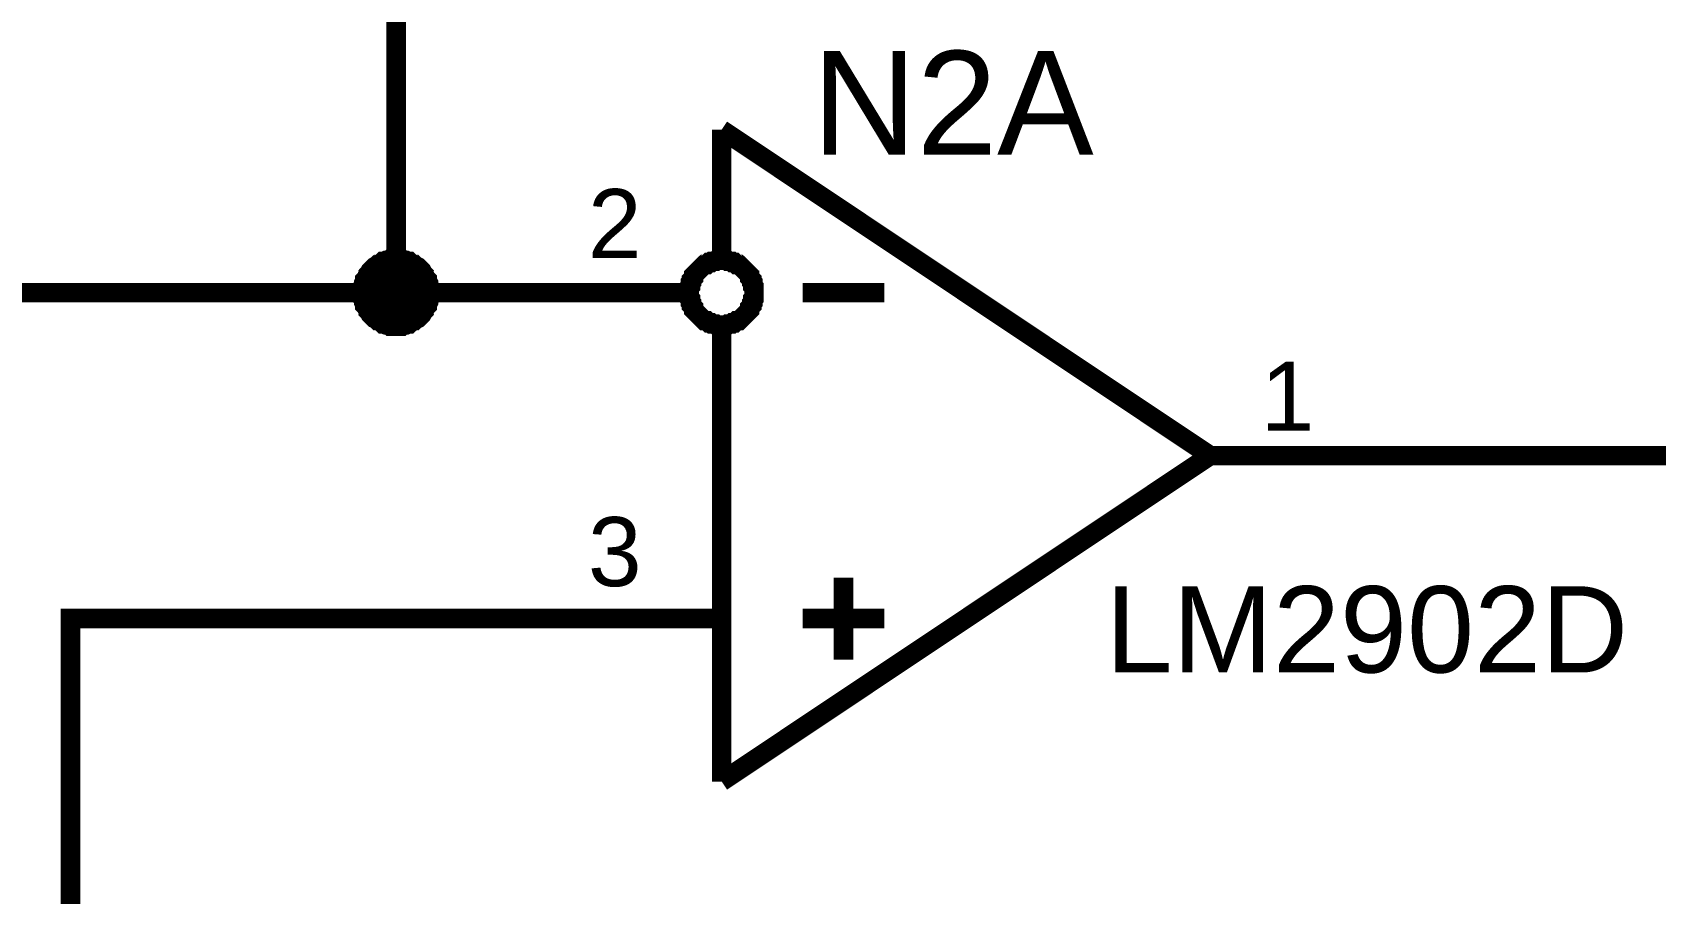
# Model space of a CAD drawing. Header units: millimetres. Extents: x -2024 to 917, y -725 to 13.
# Drawn here: x -1509.69 to -1484.78, y -388.39 to -375.18 of the extents above; entities that cross this region are included whole.
import ezdxf

# ---------------------------------------------------------------- set-up
doc = ezdxf.new("R2010")
doc.units = ezdxf.units.MM
doc.styles.get("Standard").update_dxf_attribs({"font": 'arial.ttf'})

msp = doc.modelspace()

# ---------------------------------------------------------------- linework, layer by layer
at = {"color": 7}
for points, const_width in [([(-1511.61, -366.669), (-1504.112, -366.669), (-1504.112, -379.171), (-1501.613, -379.171)], 0.3), ([(-1469.123, -366.669), (-1466.624, -366.669), (-1466.624, -381.672), (-1476.621, -381.672), (-1489.117, -381.672)], 0.3), ([(-1499.114, -376.671), (-1499.114, -378.542)], 0.3), ([(-1499.114, -376.671), (-1491.616, -381.672)], 0.3), ([(-1504.625, -379.171), (-1504.625, -379.138), (-1504.625, -379.122), (-1504.625, -379.089), (-1504.608, -379.072), (-1504.608, -379.039), (-1504.608, -379.022), (-1504.592, -378.989), (-1504.592, -378.973), (-1504.575, -378.956), (-1504.559, -378.923), (-1504.542, -378.906), (-1504.542, -378.89), (-1504.526, -378.873), (-1504.509, -378.84), (-1504.493, -378.824), (-1504.476, -378.807), (-1504.46, -378.791), (-1504.443, -378.774), (-1504.41, -378.757), (-1504.393, -378.741), (-1504.377, -378.741), (-1504.36, -378.724), (-1504.327, -378.708), (-1504.311, -378.691), (-1504.294, -378.691), (-1504.261, -378.675), (-1504.244, -378.675), (-1504.211, -378.675), (-1504.195, -378.658), (-1504.162, -378.658), (-1504.145, -378.658), (-1504.112, -378.658)], 0.3), ([(-1504.625, -379.171), (-1504.625, -379.138), (-1504.625, -379.122), (-1504.625, -379.089), (-1504.608, -379.072), (-1504.608, -379.039), (-1504.608, -379.022), (-1504.592, -378.989), (-1504.592, -378.973), (-1504.575, -378.956), (-1504.559, -378.923), (-1504.542, -378.906), (-1504.542, -378.89), (-1504.526, -378.873), (-1504.509, -378.84), (-1504.493, -378.824), (-1504.476, -378.807), (-1504.46, -378.791), (-1504.443, -378.774), (-1504.41, -378.757), (-1504.393, -378.741), (-1504.377, -378.741), (-1504.36, -378.724), (-1504.327, -378.708), (-1504.311, -378.691), (-1504.294, -378.691), (-1504.261, -378.675), (-1504.244, -378.675), (-1504.211, -378.675), (-1504.195, -378.658), (-1504.162, -378.658), (-1504.145, -378.658), (-1504.112, -378.658)], 0.3), ([(-1504.625, -379.171), (-1504.625, -379.138), (-1504.625, -379.122), (-1504.625, -379.089), (-1504.608, -379.072), (-1504.608, -379.039), (-1504.608, -379.022), (-1504.592, -378.989), (-1504.592, -378.973), (-1504.575, -378.956), (-1504.559, -378.923), (-1504.542, -378.906), (-1504.542, -378.89), (-1504.526, -378.873), (-1504.509, -378.84), (-1504.493, -378.824), (-1504.476, -378.807), (-1504.46, -378.791), (-1504.443, -378.774), (-1504.41, -378.757), (-1504.393, -378.741), (-1504.377, -378.741), (-1504.36, -378.724), (-1504.327, -378.708), (-1504.311, -378.691), (-1504.294, -378.691), (-1504.261, -378.675), (-1504.244, -378.675), (-1504.211, -378.675), (-1504.195, -378.658), (-1504.162, -378.658), (-1504.145, -378.658), (-1504.112, -378.658)], 0.3), ([(-1504.625, -379.171), (-1504.625, -379.138), (-1504.625, -379.122), (-1504.625, -379.089), (-1504.608, -379.072), (-1504.608, -379.039), (-1504.608, -379.022), (-1504.592, -378.989), (-1504.592, -378.973), (-1504.575, -378.956), (-1504.559, -378.923), (-1504.542, -378.906), (-1504.542, -378.89), (-1504.526, -378.873), (-1504.509, -378.84), (-1504.493, -378.824), (-1504.476, -378.807), (-1504.46, -378.791), (-1504.443, -378.774), (-1504.41, -378.757), (-1504.393, -378.741), (-1504.377, -378.741), (-1504.36, -378.724), (-1504.327, -378.708), (-1504.311, -378.691), (-1504.294, -378.691), (-1504.261, -378.675), (-1504.244, -378.675), (-1504.211, -378.675), (-1504.195, -378.658), (-1504.162, -378.658), (-1504.145, -378.658), (-1504.112, -378.658)], 0.3), ([(-1504.625, -379.171), (-1504.625, -379.138), (-1504.625, -379.122), (-1504.625, -379.089), (-1504.608, -379.072), (-1504.608, -379.039), (-1504.608, -379.022), (-1504.592, -378.989), (-1504.592, -378.973), (-1504.575, -378.956), (-1504.559, -378.923), (-1504.542, -378.906), (-1504.542, -378.89), (-1504.526, -378.873), (-1504.509, -378.84), (-1504.493, -378.824), (-1504.476, -378.807), (-1504.46, -378.791), (-1504.443, -378.774), (-1504.41, -378.757), (-1504.393, -378.741), (-1504.377, -378.741), (-1504.36, -378.724), (-1504.327, -378.708), (-1504.311, -378.691), (-1504.294, -378.691), (-1504.261, -378.675), (-1504.244, -378.675), (-1504.211, -378.675), (-1504.195, -378.658), (-1504.162, -378.658), (-1504.145, -378.658), (-1504.112, -378.658)], 0.0991), ([(-1504.625, -379.171), (-1504.625, -379.138), (-1504.625, -379.122), (-1504.625, -379.089), (-1504.608, -379.072), (-1504.608, -379.039), (-1504.608, -379.022), (-1504.592, -378.989), (-1504.592, -378.973), (-1504.575, -378.956), (-1504.559, -378.923), (-1504.542, -378.906), (-1504.542, -378.89), (-1504.526, -378.873), (-1504.509, -378.84), (-1504.493, -378.824), (-1504.476, -378.807), (-1504.46, -378.791), (-1504.443, -378.774), (-1504.41, -378.757), (-1504.393, -378.741), (-1504.377, -378.741), (-1504.36, -378.724), (-1504.327, -378.708), (-1504.311, -378.691), (-1504.294, -378.691), (-1504.261, -378.675), (-1504.244, -378.675), (-1504.211, -378.675), (-1504.195, -378.658), (-1504.162, -378.658), (-1504.145, -378.658), (-1504.112, -378.658)], 0.0991), ([(-1504.625, -379.171), (-1504.625, -379.138), (-1504.625, -379.122), (-1504.625, -379.089), (-1504.608, -379.072), (-1504.608, -379.039), (-1504.608, -379.022), (-1504.592, -378.989), (-1504.592, -378.973), (-1504.575, -378.956), (-1504.559, -378.923), (-1504.542, -378.906), (-1504.542, -378.89), (-1504.526, -378.873), (-1504.509, -378.84), (-1504.493, -378.824), (-1504.476, -378.807), (-1504.46, -378.791), (-1504.443, -378.774), (-1504.41, -378.757), (-1504.393, -378.741), (-1504.377, -378.741), (-1504.36, -378.724), (-1504.327, -378.708), (-1504.311, -378.691), (-1504.294, -378.691), (-1504.261, -378.675), (-1504.244, -378.675), (-1504.211, -378.675), (-1504.195, -378.658), (-1504.162, -378.658), (-1504.145, -378.658), (-1504.112, -378.658)], 0.0991), ([(-1504.625, -379.171), (-1504.625, -379.138), (-1504.625, -379.122), (-1504.625, -379.089), (-1504.608, -379.072), (-1504.608, -379.039), (-1504.608, -379.022), (-1504.592, -378.989), (-1504.592, -378.973), (-1504.575, -378.956), (-1504.559, -378.923), (-1504.542, -378.906), (-1504.542, -378.89), (-1504.526, -378.873), (-1504.509, -378.84), (-1504.493, -378.824), (-1504.476, -378.807), (-1504.46, -378.791), (-1504.443, -378.774), (-1504.41, -378.757), (-1504.393, -378.741), (-1504.377, -378.741), (-1504.36, -378.724), (-1504.327, -378.708), (-1504.311, -378.691), (-1504.294, -378.691), (-1504.261, -378.675), (-1504.244, -378.675), (-1504.211, -378.675), (-1504.195, -378.658), (-1504.162, -378.658), (-1504.145, -378.658), (-1504.112, -378.658)], 0.0991), ([(-1504.112, -378.658), (-1504.112, -378.658)], 0.3), ([(-1504.112, -378.658), (-1504.079, -378.658), (-1504.062, -378.658), (-1504.029, -378.658), (-1504.013, -378.675), (-1503.98, -378.675), (-1503.963, -378.675), (-1503.93, -378.691), (-1503.913, -378.691), (-1503.897, -378.708), (-1503.864, -378.724), (-1503.847, -378.741), (-1503.831, -378.741), (-1503.814, -378.757), (-1503.781, -378.774), (-1503.764, -378.791), (-1503.748, -378.807), (-1503.731, -378.824), (-1503.715, -378.84), (-1503.698, -378.873), (-1503.682, -378.89), (-1503.682, -378.906), (-1503.665, -378.923), (-1503.649, -378.956), (-1503.632, -378.973), (-1503.632, -378.989), (-1503.615, -379.022), (-1503.615, -379.039), (-1503.615, -379.072), (-1503.599, -379.089), (-1503.599, -379.122), (-1503.599, -379.138), (-1503.599, -379.171)], 0.3), ([(-1504.112, -378.658), (-1504.112, -378.658)], 0.3), ([(-1504.112, -378.658), (-1504.079, -378.658), (-1504.062, -378.658), (-1504.029, -378.658), (-1504.013, -378.675), (-1503.98, -378.675), (-1503.963, -378.675), (-1503.93, -378.691), (-1503.913, -378.691), (-1503.897, -378.708), (-1503.864, -378.724), (-1503.847, -378.741), (-1503.831, -378.741), (-1503.814, -378.757), (-1503.781, -378.774), (-1503.764, -378.791), (-1503.748, -378.807), (-1503.731, -378.824), (-1503.715, -378.84), (-1503.698, -378.873), (-1503.682, -378.89), (-1503.682, -378.906), (-1503.665, -378.923), (-1503.649, -378.956), (-1503.632, -378.973), (-1503.632, -378.989), (-1503.615, -379.022), (-1503.615, -379.039), (-1503.615, -379.072), (-1503.599, -379.089), (-1503.599, -379.122), (-1503.599, -379.138), (-1503.599, -379.171)], 0.3), ([(-1504.112, -378.658), (-1504.112, -378.658)], 0.3), ([(-1504.112, -378.658), (-1504.079, -378.658), (-1504.062, -378.658), (-1504.029, -378.658), (-1504.013, -378.675), (-1503.98, -378.675), (-1503.963, -378.675), (-1503.93, -378.691), (-1503.913, -378.691), (-1503.897, -378.708), (-1503.864, -378.724), (-1503.847, -378.741), (-1503.831, -378.741), (-1503.814, -378.757), (-1503.781, -378.774), (-1503.764, -378.791), (-1503.748, -378.807), (-1503.731, -378.824), (-1503.715, -378.84), (-1503.698, -378.873), (-1503.682, -378.89), (-1503.682, -378.906), (-1503.665, -378.923), (-1503.649, -378.956), (-1503.632, -378.973), (-1503.632, -378.989), (-1503.615, -379.022), (-1503.615, -379.039), (-1503.615, -379.072), (-1503.599, -379.089), (-1503.599, -379.122), (-1503.599, -379.138), (-1503.599, -379.171)], 0.3), ([(-1504.112, -378.658), (-1504.112, -378.658)], 0.3), ([(-1504.112, -378.658), (-1504.079, -378.658), (-1504.062, -378.658), (-1504.029, -378.658), (-1504.013, -378.675), (-1503.98, -378.675), (-1503.963, -378.675), (-1503.93, -378.691), (-1503.913, -378.691), (-1503.897, -378.708), (-1503.864, -378.724), (-1503.847, -378.741), (-1503.831, -378.741), (-1503.814, -378.757), (-1503.781, -378.774), (-1503.764, -378.791), (-1503.748, -378.807), (-1503.731, -378.824), (-1503.715, -378.84), (-1503.698, -378.873), (-1503.682, -378.89), (-1503.682, -378.906), (-1503.665, -378.923), (-1503.649, -378.956), (-1503.632, -378.973), (-1503.632, -378.989), (-1503.615, -379.022), (-1503.615, -379.039), (-1503.615, -379.072), (-1503.599, -379.089), (-1503.599, -379.122), (-1503.599, -379.138), (-1503.599, -379.171)], 0.3), ([(-1504.112, -378.658), (-1504.112, -378.658)], 0.0991), ([(-1504.112, -378.658), (-1504.079, -378.658), (-1504.062, -378.658), (-1504.029, -378.658), (-1504.013, -378.675), (-1503.98, -378.675), (-1503.963, -378.675), (-1503.93, -378.691), (-1503.913, -378.691), (-1503.897, -378.708), (-1503.864, -378.724), (-1503.847, -378.741), (-1503.831, -378.741), (-1503.814, -378.757), (-1503.781, -378.774), (-1503.764, -378.791), (-1503.748, -378.807), (-1503.731, -378.824), (-1503.715, -378.84), (-1503.698, -378.873), (-1503.682, -378.89), (-1503.682, -378.906), (-1503.665, -378.923), (-1503.649, -378.956), (-1503.632, -378.973), (-1503.632, -378.989), (-1503.615, -379.022), (-1503.615, -379.039), (-1503.615, -379.072), (-1503.599, -379.089), (-1503.599, -379.122), (-1503.599, -379.138), (-1503.599, -379.171)], 0.0991), ([(-1504.112, -378.658), (-1504.112, -378.658)], 0.0991), ([(-1504.112, -378.658), (-1504.079, -378.658), (-1504.062, -378.658), (-1504.029, -378.658), (-1504.013, -378.675), (-1503.98, -378.675), (-1503.963, -378.675), (-1503.93, -378.691), (-1503.913, -378.691), (-1503.897, -378.708), (-1503.864, -378.724), (-1503.847, -378.741), (-1503.831, -378.741), (-1503.814, -378.757), (-1503.781, -378.774), (-1503.764, -378.791), (-1503.748, -378.807), (-1503.731, -378.824), (-1503.715, -378.84), (-1503.698, -378.873), (-1503.682, -378.89), (-1503.682, -378.906), (-1503.665, -378.923), (-1503.649, -378.956), (-1503.632, -378.973), (-1503.632, -378.989), (-1503.615, -379.022), (-1503.615, -379.039), (-1503.615, -379.072), (-1503.599, -379.089), (-1503.599, -379.122), (-1503.599, -379.138), (-1503.599, -379.171)], 0.0991), ([(-1504.112, -378.658), (-1504.112, -378.658)], 0.0991), ([(-1504.112, -378.658), (-1504.079, -378.658), (-1504.062, -378.658), (-1504.029, -378.658), (-1504.013, -378.675), (-1503.98, -378.675), (-1503.963, -378.675), (-1503.93, -378.691), (-1503.913, -378.691), (-1503.897, -378.708), (-1503.864, -378.724), (-1503.847, -378.741), (-1503.831, -378.741), (-1503.814, -378.757), (-1503.781, -378.774), (-1503.764, -378.791), (-1503.748, -378.807), (-1503.731, -378.824), (-1503.715, -378.84), (-1503.698, -378.873), (-1503.682, -378.89), (-1503.682, -378.906), (-1503.665, -378.923), (-1503.649, -378.956), (-1503.632, -378.973), (-1503.632, -378.989), (-1503.615, -379.022), (-1503.615, -379.039), (-1503.615, -379.072), (-1503.599, -379.089), (-1503.599, -379.122), (-1503.599, -379.138), (-1503.599, -379.171)], 0.0991), ([(-1504.112, -378.658), (-1504.112, -378.658)], 0.0991), ([(-1504.112, -378.658), (-1504.079, -378.658), (-1504.062, -378.658), (-1504.029, -378.658), (-1504.013, -378.675), (-1503.98, -378.675), (-1503.963, -378.675), (-1503.93, -378.691), (-1503.913, -378.691), (-1503.897, -378.708), (-1503.864, -378.724), (-1503.847, -378.741), (-1503.831, -378.741), (-1503.814, -378.757), (-1503.781, -378.774), (-1503.764, -378.791), (-1503.748, -378.807), (-1503.731, -378.824), (-1503.715, -378.84), (-1503.698, -378.873), (-1503.682, -378.89), (-1503.682, -378.906), (-1503.665, -378.923), (-1503.649, -378.956), (-1503.632, -378.973), (-1503.632, -378.989), (-1503.615, -379.022), (-1503.615, -379.039), (-1503.615, -379.072), (-1503.599, -379.089), (-1503.599, -379.122), (-1503.599, -379.138), (-1503.599, -379.171)], 0.0991), ([(-1499.61, -379.171), (-1499.61, -379.138), (-1499.61, -379.122), (-1499.61, -379.089), (-1499.593, -379.072), (-1499.593, -379.039), (-1499.593, -379.022), (-1499.577, -379.006), (-1499.577, -378.973), (-1499.56, -378.956), (-1499.544, -378.94), (-1499.544, -378.906), (-1499.527, -378.89), (-1499.511, -378.873), (-1499.494, -378.857), (-1499.478, -378.84), (-1499.461, -378.824), (-1499.445, -378.807), (-1499.428, -378.791), (-1499.411, -378.774), (-1499.395, -378.757), (-1499.378, -378.741), (-1499.345, -378.741), (-1499.329, -378.724), (-1499.312, -378.708), (-1499.279, -378.708), (-1499.262, -378.691), (-1499.246, -378.691), (-1499.213, -378.691), (-1499.196, -378.675), (-1499.163, -378.675), (-1499.147, -378.675), (-1499.114, -378.675)], 0.3), ([(-1499.114, -378.675), (-1499.147, -378.675), (-1499.163, -378.675), (-1499.196, -378.675), (-1499.213, -378.691), (-1499.246, -378.691), (-1499.262, -378.691), (-1499.279, -378.708), (-1499.312, -378.708), (-1499.329, -378.724), (-1499.345, -378.741), (-1499.378, -378.741), (-1499.395, -378.757), (-1499.411, -378.774), (-1499.428, -378.791), (-1499.445, -378.807), (-1499.461, -378.824), (-1499.478, -378.84), (-1499.494, -378.857), (-1499.511, -378.873), (-1499.527, -378.89), (-1499.544, -378.906), (-1499.544, -378.94), (-1499.56, -378.956), (-1499.577, -378.973), (-1499.577, -379.006), (-1499.593, -379.022), (-1499.593, -379.039), (-1499.593, -379.072), (-1499.61, -379.089), (-1499.61, -379.122), (-1499.61, -379.138), (-1499.61, -379.171)], 0.3), ([(-1499.114, -378.675), (-1499.08, -378.675), (-1499.064, -378.675), (-1499.031, -378.675), (-1499.014, -378.691), (-1498.981, -378.691), (-1498.965, -378.691), (-1498.948, -378.708), (-1498.915, -378.708), (-1498.898, -378.724), (-1498.882, -378.741), (-1498.849, -378.741), (-1498.832, -378.757), (-1498.816, -378.774), (-1498.799, -378.791), (-1498.782, -378.807), (-1498.766, -378.824), (-1498.749, -378.84), (-1498.733, -378.857), (-1498.716, -378.873), (-1498.7, -378.89), (-1498.683, -378.906), (-1498.683, -378.94), (-1498.667, -378.956), (-1498.65, -378.973), (-1498.65, -379.006), (-1498.634, -379.022), (-1498.634, -379.039), (-1498.634, -379.072), (-1498.617, -379.089), (-1498.617, -379.122), (-1498.617, -379.138), (-1498.617, -379.171)], 0.3), ([(-1498.617, -379.171), (-1498.617, -379.138), (-1498.617, -379.122), (-1498.617, -379.089), (-1498.634, -379.072), (-1498.634, -379.039), (-1498.634, -379.022), (-1498.65, -379.006), (-1498.65, -378.973), (-1498.667, -378.956), (-1498.683, -378.94), (-1498.683, -378.906), (-1498.7, -378.89), (-1498.716, -378.873), (-1498.733, -378.857), (-1498.749, -378.84), (-1498.766, -378.824), (-1498.782, -378.807), (-1498.799, -378.791), (-1498.816, -378.774), (-1498.832, -378.757), (-1498.849, -378.741), (-1498.882, -378.741), (-1498.898, -378.724), (-1498.915, -378.708), (-1498.948, -378.708), (-1498.965, -378.691), (-1498.981, -378.691), (-1499.014, -378.691), (-1499.031, -378.675), (-1499.064, -378.675), (-1499.08, -378.675), (-1499.114, -378.675)], 0.3), ([(-1504.112, -379.171), (-1511.61, -379.171)], 0.3), ([(-1504.112, -379.685), (-1504.145, -379.685), (-1504.162, -379.685), (-1504.195, -379.685), (-1504.211, -379.668), (-1504.244, -379.668), (-1504.261, -379.668), (-1504.294, -379.652), (-1504.311, -379.652), (-1504.327, -379.635), (-1504.36, -379.618), (-1504.377, -379.602), (-1504.393, -379.602), (-1504.41, -379.585), (-1504.443, -379.569), (-1504.46, -379.552), (-1504.476, -379.536), (-1504.493, -379.519), (-1504.509, -379.503), (-1504.526, -379.469), (-1504.542, -379.453), (-1504.542, -379.436), (-1504.559, -379.42), (-1504.575, -379.387), (-1504.592, -379.37), (-1504.592, -379.354), (-1504.608, -379.32), (-1504.608, -379.304), (-1504.608, -379.271), (-1504.625, -379.254), (-1504.625, -379.221), (-1504.625, -379.205), (-1504.625, -379.171)], 0.3), ([(-1504.625, -379.171), (-1504.625, -379.171)], 0.3), ([(-1504.112, -379.685), (-1504.145, -379.685), (-1504.162, -379.685), (-1504.195, -379.685), (-1504.211, -379.668), (-1504.244, -379.668), (-1504.261, -379.668), (-1504.294, -379.652), (-1504.311, -379.652), (-1504.327, -379.635), (-1504.36, -379.618), (-1504.377, -379.602), (-1504.393, -379.602), (-1504.41, -379.585), (-1504.443, -379.569), (-1504.46, -379.552), (-1504.476, -379.536), (-1504.493, -379.519), (-1504.509, -379.503), (-1504.526, -379.469), (-1504.542, -379.453), (-1504.542, -379.436), (-1504.559, -379.42), (-1504.575, -379.387), (-1504.592, -379.37), (-1504.592, -379.354), (-1504.608, -379.32), (-1504.608, -379.304), (-1504.608, -379.271), (-1504.625, -379.254), (-1504.625, -379.221), (-1504.625, -379.205), (-1504.625, -379.171)], 0.3), ([(-1504.625, -379.171), (-1504.625, -379.171)], 0.3), ([(-1504.112, -379.685), (-1504.145, -379.685), (-1504.162, -379.685), (-1504.195, -379.685), (-1504.211, -379.668), (-1504.244, -379.668), (-1504.261, -379.668), (-1504.294, -379.652), (-1504.311, -379.652), (-1504.327, -379.635), (-1504.36, -379.618), (-1504.377, -379.602), (-1504.393, -379.602), (-1504.41, -379.585), (-1504.443, -379.569), (-1504.46, -379.552), (-1504.476, -379.536), (-1504.493, -379.519), (-1504.509, -379.503), (-1504.526, -379.469), (-1504.542, -379.453), (-1504.542, -379.436), (-1504.559, -379.42), (-1504.575, -379.387), (-1504.592, -379.37), (-1504.592, -379.354), (-1504.608, -379.32), (-1504.608, -379.304), (-1504.608, -379.271), (-1504.625, -379.254), (-1504.625, -379.221), (-1504.625, -379.205), (-1504.625, -379.171)], 0.3), ([(-1504.625, -379.171), (-1504.625, -379.171)], 0.3), ([(-1504.112, -379.685), (-1504.145, -379.685), (-1504.162, -379.685), (-1504.195, -379.685), (-1504.211, -379.668), (-1504.244, -379.668), (-1504.261, -379.668), (-1504.294, -379.652), (-1504.311, -379.652), (-1504.327, -379.635), (-1504.36, -379.618), (-1504.377, -379.602), (-1504.393, -379.602), (-1504.41, -379.585), (-1504.443, -379.569), (-1504.46, -379.552), (-1504.476, -379.536), (-1504.493, -379.519), (-1504.509, -379.503), (-1504.526, -379.469), (-1504.542, -379.453), (-1504.542, -379.436), (-1504.559, -379.42), (-1504.575, -379.387), (-1504.592, -379.37), (-1504.592, -379.354), (-1504.608, -379.32), (-1504.608, -379.304), (-1504.608, -379.271), (-1504.625, -379.254), (-1504.625, -379.221), (-1504.625, -379.205), (-1504.625, -379.171)], 0.3), ([(-1504.625, -379.171), (-1504.625, -379.171)], 0.3), ([(-1504.112, -379.685), (-1504.145, -379.685), (-1504.162, -379.685), (-1504.195, -379.685), (-1504.211, -379.668), (-1504.244, -379.668), (-1504.261, -379.668), (-1504.294, -379.652), (-1504.311, -379.652), (-1504.327, -379.635), (-1504.36, -379.618), (-1504.377, -379.602), (-1504.393, -379.602), (-1504.41, -379.585), (-1504.443, -379.569), (-1504.46, -379.552), (-1504.476, -379.536), (-1504.493, -379.519), (-1504.509, -379.503), (-1504.526, -379.469), (-1504.542, -379.453), (-1504.542, -379.436), (-1504.559, -379.42), (-1504.575, -379.387), (-1504.592, -379.37), (-1504.592, -379.354), (-1504.608, -379.32), (-1504.608, -379.304), (-1504.608, -379.271), (-1504.625, -379.254), (-1504.625, -379.221), (-1504.625, -379.205), (-1504.625, -379.171)], 0.0991), ([(-1504.625, -379.171), (-1504.625, -379.171)], 0.0991), ([(-1504.112, -379.685), (-1504.145, -379.685), (-1504.162, -379.685), (-1504.195, -379.685), (-1504.211, -379.668), (-1504.244, -379.668), (-1504.261, -379.668), (-1504.294, -379.652), (-1504.311, -379.652), (-1504.327, -379.635), (-1504.36, -379.618), (-1504.377, -379.602), (-1504.393, -379.602), (-1504.41, -379.585), (-1504.443, -379.569), (-1504.46, -379.552), (-1504.476, -379.536), (-1504.493, -379.519), (-1504.509, -379.503), (-1504.526, -379.469), (-1504.542, -379.453), (-1504.542, -379.436), (-1504.559, -379.42), (-1504.575, -379.387), (-1504.592, -379.37), (-1504.592, -379.354), (-1504.608, -379.32), (-1504.608, -379.304), (-1504.608, -379.271), (-1504.625, -379.254), (-1504.625, -379.221), (-1504.625, -379.205), (-1504.625, -379.171)], 0.0991), ([(-1504.625, -379.171), (-1504.625, -379.171)], 0.0991), ([(-1504.112, -379.685), (-1504.145, -379.685), (-1504.162, -379.685), (-1504.195, -379.685), (-1504.211, -379.668), (-1504.244, -379.668), (-1504.261, -379.668), (-1504.294, -379.652), (-1504.311, -379.652), (-1504.327, -379.635), (-1504.36, -379.618), (-1504.377, -379.602), (-1504.393, -379.602), (-1504.41, -379.585), (-1504.443, -379.569), (-1504.46, -379.552), (-1504.476, -379.536), (-1504.493, -379.519), (-1504.509, -379.503), (-1504.526, -379.469), (-1504.542, -379.453), (-1504.542, -379.436), (-1504.559, -379.42), (-1504.575, -379.387), (-1504.592, -379.37), (-1504.592, -379.354), (-1504.608, -379.32), (-1504.608, -379.304), (-1504.608, -379.271), (-1504.625, -379.254), (-1504.625, -379.221), (-1504.625, -379.205), (-1504.625, -379.171)], 0.0991), ([(-1504.625, -379.171), (-1504.625, -379.171)], 0.0991), ([(-1504.112, -379.685), (-1504.145, -379.685), (-1504.162, -379.685), (-1504.195, -379.685), (-1504.211, -379.668), (-1504.244, -379.668), (-1504.261, -379.668), (-1504.294, -379.652), (-1504.311, -379.652), (-1504.327, -379.635), (-1504.36, -379.618), (-1504.377, -379.602), (-1504.393, -379.602), (-1504.41, -379.585), (-1504.443, -379.569), (-1504.46, -379.552), (-1504.476, -379.536), (-1504.493, -379.519), (-1504.509, -379.503), (-1504.526, -379.469), (-1504.542, -379.453), (-1504.542, -379.436), (-1504.559, -379.42), (-1504.575, -379.387), (-1504.592, -379.37), (-1504.592, -379.354), (-1504.608, -379.32), (-1504.608, -379.304), (-1504.608, -379.271), (-1504.625, -379.254), (-1504.625, -379.221), (-1504.625, -379.205), (-1504.625, -379.171)], 0.0991), ([(-1504.625, -379.171), (-1504.625, -379.171)], 0.0991), ([(-1503.599, -379.171), (-1503.599, -379.205), (-1503.599, -379.221), (-1503.599, -379.254), (-1503.615, -379.271), (-1503.615, -379.304), (-1503.615, -379.32), (-1503.632, -379.354), (-1503.632, -379.37), (-1503.649, -379.387), (-1503.665, -379.42), (-1503.682, -379.436), (-1503.682, -379.453), (-1503.698, -379.469), (-1503.715, -379.503), (-1503.731, -379.519), (-1503.748, -379.536), (-1503.764, -379.552), (-1503.781, -379.569), (-1503.814, -379.585), (-1503.831, -379.602), (-1503.847, -379.602), (-1503.864, -379.618), (-1503.897, -379.635), (-1503.913, -379.652), (-1503.93, -379.652), (-1503.963, -379.668), (-1503.98, -379.668), (-1504.013, -379.668), (-1504.029, -379.685), (-1504.062, -379.685), (-1504.079, -379.685), (-1504.112, -379.685)], 0.3), ([(-1503.599, -379.171), (-1503.599, -379.205), (-1503.599, -379.221), (-1503.599, -379.254), (-1503.615, -379.271), (-1503.615, -379.304), (-1503.615, -379.32), (-1503.632, -379.354), (-1503.632, -379.37), (-1503.649, -379.387), (-1503.665, -379.42), (-1503.682, -379.436), (-1503.682, -379.453), (-1503.698, -379.469), (-1503.715, -379.503), (-1503.731, -379.519), (-1503.748, -379.536), (-1503.764, -379.552), (-1503.781, -379.569), (-1503.814, -379.585), (-1503.831, -379.602), (-1503.847, -379.602), (-1503.864, -379.618), (-1503.897, -379.635), (-1503.913, -379.652), (-1503.93, -379.652), (-1503.963, -379.668), (-1503.98, -379.668), (-1504.013, -379.668), (-1504.029, -379.685), (-1504.062, -379.685), (-1504.079, -379.685), (-1504.112, -379.685)], 0.3), ([(-1503.599, -379.171), (-1503.599, -379.205), (-1503.599, -379.221), (-1503.599, -379.254), (-1503.615, -379.271), (-1503.615, -379.304), (-1503.615, -379.32), (-1503.632, -379.354), (-1503.632, -379.37), (-1503.649, -379.387), (-1503.665, -379.42), (-1503.682, -379.436), (-1503.682, -379.453), (-1503.698, -379.469), (-1503.715, -379.503), (-1503.731, -379.519), (-1503.748, -379.536), (-1503.764, -379.552), (-1503.781, -379.569), (-1503.814, -379.585), (-1503.831, -379.602), (-1503.847, -379.602), (-1503.864, -379.618), (-1503.897, -379.635), (-1503.913, -379.652), (-1503.93, -379.652), (-1503.963, -379.668), (-1503.98, -379.668), (-1504.013, -379.668), (-1504.029, -379.685), (-1504.062, -379.685), (-1504.079, -379.685), (-1504.112, -379.685)], 0.3), ([(-1503.599, -379.171), (-1503.599, -379.205), (-1503.599, -379.221), (-1503.599, -379.254), (-1503.615, -379.271), (-1503.615, -379.304), (-1503.615, -379.32), (-1503.632, -379.354), (-1503.632, -379.37), (-1503.649, -379.387), (-1503.665, -379.42), (-1503.682, -379.436), (-1503.682, -379.453), (-1503.698, -379.469), (-1503.715, -379.503), (-1503.731, -379.519), (-1503.748, -379.536), (-1503.764, -379.552), (-1503.781, -379.569), (-1503.814, -379.585), (-1503.831, -379.602), (-1503.847, -379.602), (-1503.864, -379.618), (-1503.897, -379.635), (-1503.913, -379.652), (-1503.93, -379.652), (-1503.963, -379.668), (-1503.98, -379.668), (-1504.013, -379.668), (-1504.029, -379.685), (-1504.062, -379.685), (-1504.079, -379.685), (-1504.112, -379.685)], 0.3), ([(-1503.599, -379.171), (-1503.599, -379.205), (-1503.599, -379.221), (-1503.599, -379.254), (-1503.615, -379.271), (-1503.615, -379.304), (-1503.615, -379.32), (-1503.632, -379.354), (-1503.632, -379.37), (-1503.649, -379.387), (-1503.665, -379.42), (-1503.682, -379.436), (-1503.682, -379.453), (-1503.698, -379.469), (-1503.715, -379.503), (-1503.731, -379.519), (-1503.748, -379.536), (-1503.764, -379.552), (-1503.781, -379.569), (-1503.814, -379.585), (-1503.831, -379.602), (-1503.847, -379.602), (-1503.864, -379.618), (-1503.897, -379.635), (-1503.913, -379.652), (-1503.93, -379.652), (-1503.963, -379.668), (-1503.98, -379.668), (-1504.013, -379.668), (-1504.029, -379.685), (-1504.062, -379.685), (-1504.079, -379.685), (-1504.112, -379.685)], 0.0991), ([(-1503.599, -379.171), (-1503.599, -379.205), (-1503.599, -379.221), (-1503.599, -379.254), (-1503.615, -379.271), (-1503.615, -379.304), (-1503.615, -379.32), (-1503.632, -379.354), (-1503.632, -379.37), (-1503.649, -379.387), (-1503.665, -379.42), (-1503.682, -379.436), (-1503.682, -379.453), (-1503.698, -379.469), (-1503.715, -379.503), (-1503.731, -379.519), (-1503.748, -379.536), (-1503.764, -379.552), (-1503.781, -379.569), (-1503.814, -379.585), (-1503.831, -379.602), (-1503.847, -379.602), (-1503.864, -379.618), (-1503.897, -379.635), (-1503.913, -379.652), (-1503.93, -379.652), (-1503.963, -379.668), (-1503.98, -379.668), (-1504.013, -379.668), (-1504.029, -379.685), (-1504.062, -379.685), (-1504.079, -379.685), (-1504.112, -379.685)], 0.0991), ([(-1503.599, -379.171), (-1503.599, -379.205), (-1503.599, -379.221), (-1503.599, -379.254), (-1503.615, -379.271), (-1503.615, -379.304), (-1503.615, -379.32), (-1503.632, -379.354), (-1503.632, -379.37), (-1503.649, -379.387), (-1503.665, -379.42), (-1503.682, -379.436), (-1503.682, -379.453), (-1503.698, -379.469), (-1503.715, -379.503), (-1503.731, -379.519), (-1503.748, -379.536), (-1503.764, -379.552), (-1503.781, -379.569), (-1503.814, -379.585), (-1503.831, -379.602), (-1503.847, -379.602), (-1503.864, -379.618), (-1503.897, -379.635), (-1503.913, -379.652), (-1503.93, -379.652), (-1503.963, -379.668), (-1503.98, -379.668), (-1504.013, -379.668), (-1504.029, -379.685), (-1504.062, -379.685), (-1504.079, -379.685), (-1504.112, -379.685)], 0.0991), ([(-1503.599, -379.171), (-1503.599, -379.205), (-1503.599, -379.221), (-1503.599, -379.254), (-1503.615, -379.271), (-1503.615, -379.304), (-1503.615, -379.32), (-1503.632, -379.354), (-1503.632, -379.37), (-1503.649, -379.387), (-1503.665, -379.42), (-1503.682, -379.436), (-1503.682, -379.453), (-1503.698, -379.469), (-1503.715, -379.503), (-1503.731, -379.519), (-1503.748, -379.536), (-1503.764, -379.552), (-1503.781, -379.569), (-1503.814, -379.585), (-1503.831, -379.602), (-1503.847, -379.602), (-1503.864, -379.618), (-1503.897, -379.635), (-1503.913, -379.652), (-1503.93, -379.652), (-1503.963, -379.668), (-1503.98, -379.668), (-1504.013, -379.668), (-1504.029, -379.685), (-1504.062, -379.685), (-1504.079, -379.685), (-1504.112, -379.685)], 0.0991), ([(-1503.599, -379.171), (-1503.599, -379.171), (-1503.599, -379.171), (-1503.599, -379.171), (-1503.599, -379.171), (-1503.599, -379.171), (-1503.599, -379.171), (-1503.599, -379.171), (-1503.599, -379.171), (-1503.599, -379.171), (-1503.599, -379.171), (-1503.599, -379.171), (-1503.599, -379.171), (-1503.599, -379.171), (-1503.599, -379.171), (-1503.599, -379.171), (-1503.599, -379.171), (-1503.599, -379.171), (-1503.599, -379.171), (-1503.599, -379.171), (-1503.599, -379.171), (-1503.599, -379.171), (-1503.599, -379.171), (-1503.599, -379.171), (-1503.599, -379.171), (-1503.599, -379.171), (-1503.599, -379.171), (-1503.599, -379.171), (-1503.599, -379.171), (-1503.599, -379.171), (-1503.599, -379.171), (-1503.599, -379.171), (-1503.599, -379.171)], 0.3), ([(-1503.599, -379.171), (-1503.599, -379.171)], 0.3), ([(-1503.599, -379.171), (-1503.599, -379.171), (-1503.599, -379.171), (-1503.599, -379.171), (-1503.599, -379.171), (-1503.599, -379.171), (-1503.599, -379.171), (-1503.599, -379.171), (-1503.599, -379.171), (-1503.599, -379.171), (-1503.599, -379.171), (-1503.599, -379.171), (-1503.599, -379.171), (-1503.599, -379.171), (-1503.599, -379.171), (-1503.599, -379.171), (-1503.599, -379.171), (-1503.599, -379.171), (-1503.599, -379.171), (-1503.599, -379.171), (-1503.599, -379.171), (-1503.599, -379.171), (-1503.599, -379.171), (-1503.599, -379.171), (-1503.599, -379.171), (-1503.599, -379.171), (-1503.599, -379.171), (-1503.599, -379.171), (-1503.599, -379.171), (-1503.599, -379.171), (-1503.599, -379.171), (-1503.599, -379.171), (-1503.599, -379.171)], 0.3), ([(-1503.599, -379.171), (-1503.599, -379.171)], 0.3), ([(-1503.599, -379.171), (-1503.599, -379.171), (-1503.599, -379.171), (-1503.599, -379.171), (-1503.599, -379.171), (-1503.599, -379.171), (-1503.599, -379.171), (-1503.599, -379.171), (-1503.599, -379.171), (-1503.599, -379.171), (-1503.599, -379.171), (-1503.599, -379.171), (-1503.599, -379.171), (-1503.599, -379.171), (-1503.599, -379.171), (-1503.599, -379.171), (-1503.599, -379.171), (-1503.599, -379.171), (-1503.599, -379.171), (-1503.599, -379.171), (-1503.599, -379.171), (-1503.599, -379.171), (-1503.599, -379.171), (-1503.599, -379.171), (-1503.599, -379.171), (-1503.599, -379.171), (-1503.599, -379.171), (-1503.599, -379.171), (-1503.599, -379.171), (-1503.599, -379.171), (-1503.599, -379.171), (-1503.599, -379.171), (-1503.599, -379.171)], 0.3), ([(-1503.599, -379.171), (-1503.599, -379.171)], 0.3), ([(-1503.599, -379.171), (-1503.599, -379.171), (-1503.599, -379.171), (-1503.599, -379.171), (-1503.599, -379.171), (-1503.599, -379.171), (-1503.599, -379.171), (-1503.599, -379.171), (-1503.599, -379.171), (-1503.599, -379.171), (-1503.599, -379.171), (-1503.599, -379.171), (-1503.599, -379.171), (-1503.599, -379.171), (-1503.599, -379.171), (-1503.599, -379.171), (-1503.599, -379.171), (-1503.599, -379.171), (-1503.599, -379.171), (-1503.599, -379.171), (-1503.599, -379.171), (-1503.599, -379.171), (-1503.599, -379.171), (-1503.599, -379.171), (-1503.599, -379.171), (-1503.599, -379.171), (-1503.599, -379.171), (-1503.599, -379.171), (-1503.599, -379.171), (-1503.599, -379.171), (-1503.599, -379.171), (-1503.599, -379.171), (-1503.599, -379.171)], 0.3), ([(-1503.599, -379.171), (-1503.599, -379.171)], 0.3), ([(-1503.599, -379.171), (-1503.599, -379.171), (-1503.599, -379.171), (-1503.599, -379.171), (-1503.599, -379.171), (-1503.599, -379.171), (-1503.599, -379.171), (-1503.599, -379.171), (-1503.599, -379.171), (-1503.599, -379.171), (-1503.599, -379.171), (-1503.599, -379.171), (-1503.599, -379.171), (-1503.599, -379.171), (-1503.599, -379.171), (-1503.599, -379.171), (-1503.599, -379.171), (-1503.599, -379.171), (-1503.599, -379.171), (-1503.599, -379.171), (-1503.599, -379.171), (-1503.599, -379.171), (-1503.599, -379.171), (-1503.599, -379.171), (-1503.599, -379.171), (-1503.599, -379.171), (-1503.599, -379.171), (-1503.599, -379.171), (-1503.599, -379.171), (-1503.599, -379.171), (-1503.599, -379.171), (-1503.599, -379.171), (-1503.599, -379.171)], 0.0991), ([(-1503.599, -379.171), (-1503.599, -379.171)], 0.0991), ([(-1503.599, -379.171), (-1503.599, -379.171), (-1503.599, -379.171), (-1503.599, -379.171), (-1503.599, -379.171), (-1503.599, -379.171), (-1503.599, -379.171), (-1503.599, -379.171), (-1503.599, -379.171), (-1503.599, -379.171), (-1503.599, -379.171), (-1503.599, -379.171), (-1503.599, -379.171), (-1503.599, -379.171), (-1503.599, -379.171), (-1503.599, -379.171), (-1503.599, -379.171), (-1503.599, -379.171), (-1503.599, -379.171), (-1503.599, -379.171), (-1503.599, -379.171), (-1503.599, -379.171), (-1503.599, -379.171), (-1503.599, -379.171), (-1503.599, -379.171), (-1503.599, -379.171), (-1503.599, -379.171), (-1503.599, -379.171), (-1503.599, -379.171), (-1503.599, -379.171), (-1503.599, -379.171), (-1503.599, -379.171), (-1503.599, -379.171)], 0.0991), ([(-1503.599, -379.171), (-1503.599, -379.171)], 0.0991), ([(-1503.599, -379.171), (-1503.599, -379.171), (-1503.599, -379.171), (-1503.599, -379.171), (-1503.599, -379.171), (-1503.599, -379.171), (-1503.599, -379.171), (-1503.599, -379.171), (-1503.599, -379.171), (-1503.599, -379.171), (-1503.599, -379.171), (-1503.599, -379.171), (-1503.599, -379.171), (-1503.599, -379.171), (-1503.599, -379.171), (-1503.599, -379.171), (-1503.599, -379.171), (-1503.599, -379.171), (-1503.599, -379.171), (-1503.599, -379.171), (-1503.599, -379.171), (-1503.599, -379.171), (-1503.599, -379.171), (-1503.599, -379.171), (-1503.599, -379.171), (-1503.599, -379.171), (-1503.599, -379.171), (-1503.599, -379.171), (-1503.599, -379.171), (-1503.599, -379.171), (-1503.599, -379.171), (-1503.599, -379.171), (-1503.599, -379.171)], 0.0991), ([(-1503.599, -379.171), (-1503.599, -379.171)], 0.0991), ([(-1503.599, -379.171), (-1503.599, -379.171), (-1503.599, -379.171), (-1503.599, -379.171), (-1503.599, -379.171), (-1503.599, -379.171), (-1503.599, -379.171), (-1503.599, -379.171), (-1503.599, -379.171), (-1503.599, -379.171), (-1503.599, -379.171), (-1503.599, -379.171), (-1503.599, -379.171), (-1503.599, -379.171), (-1503.599, -379.171), (-1503.599, -379.171), (-1503.599, -379.171), (-1503.599, -379.171), (-1503.599, -379.171), (-1503.599, -379.171), (-1503.599, -379.171), (-1503.599, -379.171), (-1503.599, -379.171), (-1503.599, -379.171), (-1503.599, -379.171), (-1503.599, -379.171), (-1503.599, -379.171), (-1503.599, -379.171), (-1503.599, -379.171), (-1503.599, -379.171), (-1503.599, -379.171), (-1503.599, -379.171), (-1503.599, -379.171)], 0.0991), ([(-1503.599, -379.171), (-1503.599, -379.171)], 0.0991), ([(-1499.61, -379.171), (-1501.613, -379.171)], 0.3), ([(-1499.114, -379.668), (-1499.147, -379.668), (-1499.163, -379.668), (-1499.196, -379.668), (-1499.213, -379.652), (-1499.246, -379.652), (-1499.262, -379.652), (-1499.279, -379.635), (-1499.312, -379.635), (-1499.329, -379.618), (-1499.345, -379.602), (-1499.378, -379.602), (-1499.395, -379.585), (-1499.411, -379.569), (-1499.428, -379.552), (-1499.445, -379.536), (-1499.461, -379.519), (-1499.478, -379.503), (-1499.494, -379.486), (-1499.511, -379.469), (-1499.527, -379.453), (-1499.544, -379.436), (-1499.544, -379.403), (-1499.56, -379.387), (-1499.577, -379.37), (-1499.577, -379.337), (-1499.593, -379.32), (-1499.593, -379.304), (-1499.593, -379.271), (-1499.61, -379.254), (-1499.61, -379.221), (-1499.61, -379.205), (-1499.61, -379.171)], 0.3), ([(-1499.61, -379.171), (-1499.61, -379.171)], 0.3), ([(-1499.61, -379.171), (-1499.61, -379.205), (-1499.61, -379.221), (-1499.61, -379.254), (-1499.593, -379.271), (-1499.593, -379.304), (-1499.593, -379.32), (-1499.577, -379.337), (-1499.577, -379.37), (-1499.56, -379.387), (-1499.544, -379.403), (-1499.544, -379.436), (-1499.527, -379.453), (-1499.511, -379.469), (-1499.494, -379.486), (-1499.478, -379.503), (-1499.461, -379.519), (-1499.445, -379.536), (-1499.428, -379.552), (-1499.411, -379.569), (-1499.395, -379.585), (-1499.378, -379.602), (-1499.345, -379.602), (-1499.329, -379.618), (-1499.312, -379.635), (-1499.279, -379.635), (-1499.262, -379.652), (-1499.246, -379.652), (-1499.213, -379.652), (-1499.196, -379.668), (-1499.163, -379.668), (-1499.147, -379.668), (-1499.114, -379.668)], 0.3), ([(-1498.617, -379.171), (-1498.617, -379.205), (-1498.617, -379.221), (-1498.617, -379.254), (-1498.634, -379.271), (-1498.634, -379.304), (-1498.634, -379.32), (-1498.65, -379.337), (-1498.65, -379.37), (-1498.667, -379.387), (-1498.683, -379.403), (-1498.683, -379.436), (-1498.7, -379.453), (-1498.716, -379.469), (-1498.733, -379.486), (-1498.749, -379.503), (-1498.766, -379.519), (-1498.782, -379.536), (-1498.799, -379.552), (-1498.816, -379.569), (-1498.832, -379.585), (-1498.849, -379.602), (-1498.882, -379.602), (-1498.898, -379.618), (-1498.915, -379.635), (-1498.948, -379.635), (-1498.965, -379.652), (-1498.981, -379.652), (-1499.014, -379.652), (-1499.031, -379.668), (-1499.064, -379.668), (-1499.08, -379.668), (-1499.114, -379.668)], 0.3), ([(-1499.114, -379.668), (-1499.08, -379.668), (-1499.064, -379.668), (-1499.031, -379.668), (-1499.014, -379.652), (-1498.981, -379.652), (-1498.965, -379.652), (-1498.948, -379.635), (-1498.915, -379.635), (-1498.898, -379.618), (-1498.882, -379.602), (-1498.849, -379.602), (-1498.832, -379.585), (-1498.816, -379.569), (-1498.799, -379.552), (-1498.782, -379.536), (-1498.766, -379.519), (-1498.749, -379.503), (-1498.733, -379.486), (-1498.716, -379.469), (-1498.7, -379.453), (-1498.683, -379.436), (-1498.683, -379.403), (-1498.667, -379.387), (-1498.65, -379.37), (-1498.65, -379.337), (-1498.634, -379.32), (-1498.634, -379.304), (-1498.634, -379.271), (-1498.617, -379.254), (-1498.617, -379.221), (-1498.617, -379.205), (-1498.617, -379.171)], 0.3), ([(-1498.617, -379.171), (-1498.617, -379.171), (-1498.617, -379.171), (-1498.617, -379.171), (-1498.617, -379.171), (-1498.617, -379.171), (-1498.617, -379.171), (-1498.617, -379.171), (-1498.617, -379.171), (-1498.617, -379.171), (-1498.617, -379.171), (-1498.617, -379.171), (-1498.617, -379.171), (-1498.617, -379.171), (-1498.617, -379.171), (-1498.617, -379.171), (-1498.617, -379.171), (-1498.617, -379.171), (-1498.617, -379.171), (-1498.617, -379.171), (-1498.617, -379.171), (-1498.617, -379.171), (-1498.617, -379.171), (-1498.617, -379.171), (-1498.617, -379.171), (-1498.617, -379.171), (-1498.617, -379.171), (-1498.617, -379.171), (-1498.617, -379.171), (-1498.617, -379.171), (-1498.617, -379.171), (-1498.617, -379.171), (-1498.617, -379.171)], 0.3), ([(-1498.617, -379.171), (-1498.617, -379.171)], 0.3), ([(-1497.872, -379.171), (-1496.614, -379.171)], 0.3), ([(-1499.114, -379.801), (-1499.114, -386.673)], 0.3), ([(-1491.616, -381.672), (-1499.114, -386.673)], 0.3), ([(-1491.616, -381.672), (-1489.117, -381.672)], 0.3), ([(-1497.243, -383.543), (-1497.243, -384.801)], 0.3), ([(-1501.613, -411.676), (-1509.11, -411.676), (-1509.11, -391.673), (-1509.11, -384.172), (-1501.613, -384.172)], 0.3), ([(-1499.114, -384.172), (-1501.613, -384.172)], 0.3), ([(-1497.872, -384.172), (-1496.614, -384.172)], 0.3)]:
    msp.add_lwpolyline(points, dxfattribs=dict(at, const_width=const_width))
at = {"color": 7, "const_width": 0.508}
msp.add_lwpolyline([(-1504.352, -379.162, 1), (-1503.844, -379.162, 1)], format="xyb", close=True, dxfattribs=at)

# ---------------------------------------------------------------- texts
at = {"color": 7}
for s, height, p in [('N2A', 1.5897, (-1497.723, -377.052)), ('2', 1.06, (-1501.166, -378.642)), ('1', 1.06, (-1490.838, -381.291)), ('3', 1.06, (-1501.166, -383.675)), ('LM2902D', 1.3247, (-1493.221, -385))]:
    msp.add_text(s, height=height, dxfattribs=at).set_placement(p)

doc.saveas('drawing.dxf')
